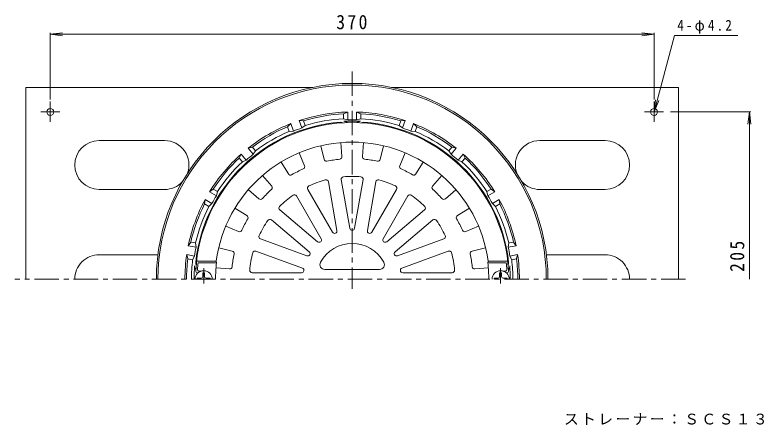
# Model space of a CAD drawing. Units: millimetres, scale not verified. Extents: x -268 to 233, y -346 to 392.
# Drawn here: x -244.7 to 214.3, y 141.1 to 392.4 of the extents above; entities that cross this region are included whole.
import ezdxf

# ---------------------------------------------------------------- set-up
doc = ezdxf.new("R2010")
doc.units = ezdxf.units.MM
doc.header["$LTSCALE"] = 3
doc.linetypes.add('CHAIN1', pattern=[8, 5, -1, 1, -1])
for name, color, linetype, lineweight in [('0-0_通り芯', 3, 'Continuous', 9), ('0-2_仕上', 6, 'Continuous', 9), ('0-4_その他', 7, 'Continuous', 9), ('0-5_寸法', 7, 'Continuous', 9), ('0-A', 2, 'Continuous', 9)]:
    doc.layers.add(name, color=color, linetype=linetype, lineweight=lineweight)
doc.styles.add('ＭＳ ゴシック', font='')
doc.styles.get('ＭＳ ゴシック').set_extended_font_data('MS Gothic')

msp = doc.modelspace()

# ---------------------------------------------------------------- linework, layer by layer
at = {"layer": '0-0_通り芯', "linetype": 'CHAIN1'}
for p, q in [((-38.1, 357.731), (-38.1, 224.652)), ((166.2, 230.445), (-244.747, 230.445))]:
    msp.add_line(p, q, dxfattribs=at)
at = {"layer": '0-0_通り芯'}
for p, q in [((-43.35, 331.809), (-40.85, 332.908)), ((-43.35, 331.809), (-43.35, 328.805)), ((-40.85, 332.908), (-40.85, 328.096)), ((-32.85, 331.809), (-35.35, 332.908)), ((-35.35, 332.908), (-35.35, 328.096)), ((-32.85, 331.809), (-32.85, 328.805)), ((-70.56, 327.669), (-68.914, 323.148)), ((-67.835, 327.492), (-70.56, 327.669)), ((-67.835, 327.492), (-66.808, 324.669)), ((-43.35, 328.805), (-40.85, 328.096)), ((-32.85, 328.805), (-35.35, 328.096)), ((-8.365, 327.492), (-9.392, 324.669)), ((-8.365, 327.492), (-5.64, 327.669)), ((-5.64, 327.669), (-7.286, 323.148)), ((-77.702, 323.901), (-75.729, 325.788)), ((-77.702, 323.901), (-76.675, 321.078)), ((-75.729, 325.788), (-74.083, 321.266)), ((-66.808, 324.669), (-68.914, 323.148)), ((-9.392, 324.669), (-7.286, 323.148)), ((-0.471, 325.788), (-2.117, 321.266)), ((1.502, 323.901), (-0.471, 325.788)), ((1.502, 323.901), (0.474, 321.078)), ((-76.675, 321.078), (-74.083, 321.266)), ((0.474, 321.078), (-2.117, 321.266)), ((-99.234, 311.469), (-101.855, 310.704)), ((-101.855, 310.704), (-98.762, 307.018)), ((-99.234, 311.469), (-97.303, 309.168)), ((-97.303, 309.168), (-98.762, 307.018)), ((23.034, 311.469), (21.103, 309.168)), ((21.103, 309.168), (22.562, 307.018)), ((25.655, 310.704), (22.562, 307.018)), ((23.034, 311.469), (25.655, 310.704)), ((-107.277, 304.72), (-106.069, 307.169)), ((-107.277, 304.72), (-105.346, 302.419)), ((-106.069, 307.169), (-102.975, 303.482)), ((-105.346, 302.419), (-102.975, 303.482)), ((29.869, 307.169), (26.775, 303.482)), ((29.146, 302.419), (26.775, 303.482)), ((31.077, 304.72), (29.146, 302.419)), ((31.077, 304.72), (29.869, 307.169)), ((-123.259, 285.674), (-125.461, 284.058)), ((-123.259, 285.674), (-120.657, 284.172)), ((47.059, 285.674), (44.457, 284.172)), ((47.059, 285.674), (49.261, 284.058)), ((-125.461, 284.058), (-121.293, 281.652)), ((-120.657, 284.172), (-121.293, 281.652)), ((44.457, 284.172), (45.093, 281.652)), ((49.261, 284.058), (45.093, 281.652)), ((-128.509, 276.58), (-128.211, 279.295)), ((-128.509, 276.58), (-125.907, 275.078)), ((-128.211, 279.295), (-124.043, 276.889)), ((-125.907, 275.078), (-124.043, 276.889)), ((52.011, 279.295), (47.843, 276.889)), ((49.707, 275.078), (47.843, 276.889)), ((52.309, 276.58), (49.707, 275.078)), ((52.309, 276.58), (52.011, 279.295)), ((-137.013, 253.217), (-138.529, 250.946)), ((-137.013, 253.217), (-134.054, 252.695)), ((-134.054, 252.695), (-133.79, 250.11)), ((57.854, 252.695), (57.59, 250.11)), ((60.812, 253.217), (57.854, 252.695)), ((60.812, 253.217), (62.329, 250.946)), ((-138.529, 250.946), (-133.79, 250.11)), ((62.329, 250.946), (57.59, 250.11)), ((-138.836, 242.877), (-139.484, 245.529)), ((-139.484, 245.529), (-134.745, 244.694)), ((-135.877, 242.355), (-134.745, 244.694)), ((63.284, 245.529), (58.545, 244.694)), ((59.677, 242.355), (58.545, 244.694)), ((62.636, 242.877), (63.284, 245.529)), ((-138.836, 242.877), (-135.877, 242.355)), ((62.636, 242.877), (59.677, 242.355))]:
    msp.add_line(p, q, dxfattribs=at)
for centre, radius, start, end in [((-38.1, 230.445), 120, 0, 180), ((-38.1, 230.445), 119, 0, 180), ((-38.1, 230.445), 102.5, 91.53738, 108.46262), ((-38.1, 230.445), 101.5, 92.9649, 107.0351), ((-38.1, 230.445), 102.5, 71.53738, 88.46262), ((-38.1, 230.445), 101.5, 72.9649, 87.0351), ((-38.1, 230.445), 96.44, 94.2963, 173.85643), ((-38.1, 230.445), 98.5, 93.05528, 106.94472), ((-45.1, 323.623), 3, 62.38545, 94.29623), ((-38.1, 230.445), 96.904, 86.94778, 93.05222), ((-43.1, 324.216), 3, 46.72815, 93.05215), ((-38.1, 230.445), 97.69, 88.38689, 91.61311), ((-33.1, 324.216), 3, 86.94785, 133.27167), ((-38.1, 230.445), 98.5, 73.05528, 86.94472), ((-31.1, 323.623), 3, 85.70377, 117.61455), ((-38.1, 230.445), 96.44, 6.14357, 85.7037), ((-38.1, 230.445), 102.5, 111.5374, 128.46263), ((-38.1, 230.445), 101.5, 112.96489, 127.03508), ((-38.1, 230.445), 97.69, 108.38689, 111.61311), ((-38.1, 230.445), 97.69, 68.38689, 71.61311), ((-38.1, 230.445), 102.5, 51.53738, 68.46262), ((-38.1, 230.445), 101.5, 52.9649, 67.0351), ((-38.1, 230.445), 98.5, 113.05528, 126.94472), ((-38.1, 230.445), 98.5, 53.05528, 66.94472), ((-38.1, 230.445), 102.5, 131.53738, 148.46262), ((-38.1, 230.445), 101.5, 132.9649, 147.0351), ((-38.1, 230.445), 97.69, 128.3869, 131.61313), ((-38.1, 230.445), 97.69, 48.38689, 51.61311), ((-38.1, 230.445), 102.5, 31.53738, 48.46262), ((-38.1, 230.445), 101.5, 32.9649, 47.0351), ((-38.1, 230.445), 98.5, 133.05528, 146.94472), ((-38.1, 230.445), 98.5, 33.05528, 46.94472), ((-38.1, 230.445), 97.69, 148.38689, 151.61311), ((-38.1, 230.445), 97.69, 28.38689, 31.61311), ((-38.1, 230.445), 102.5, 151.53738, 168.46262), ((-38.1, 230.445), 101.5, 152.9649, 167.0351), ((-38.1, 230.445), 102.5, 11.53738, 28.46262), ((-38.1, 230.445), 101.5, 12.9649, 27.0351), ((-38.1, 230.445), 98.5, 153.05528, 166.94472), ((-38.1, 230.445), 98.5, 13.05528, 26.94472), ((-38.1, 230.445), 97.69, 168.38689, 171.61311), ((-38.1, 230.445), 97.69, 8.38689, 11.61311), ((-38.1, 230.445), 102.5, 171.53738, 180), ((-38.1, 230.445), 102.5, 0, 8.46262), ((-38.1, 230.445), 101.5, 172.9649, 180), ((-38.1, 230.445), 98.5, 173.05528, 180), ((-131.004, 240.445), 3, 173.85641, 205.76682), ((54.804, 240.445), 3, 334.23332, 6.14359), ((-38.1, 230.445), 98.5, 0, 6.94472), ((-38.1, 230.445), 101.5, 0, 7.0351), ((-38.1, 230.445), 96.904, 175.11282, 180), ((-131.662, 238.445), 3, 175.11273, 221.43713), ((55.462, 238.445), 3, 318.56358, 4.88727), ((-38.1, 230.445), 96.904, 0, 4.88718)]:
    msp.add_arc(centre, radius, start, end, dxfattribs=at)
at = {"layer": '0-2_仕上'}
for p, q in [((-55.356, 303.904), (-57.31, 312.219)), ((-44.388, 305.641), (-45.1, 314.153)), ((-31.812, 305.641), (-31.1, 314.153)), ((-20.844, 303.904), (-18.89, 312.219)), ((-67.317, 300.018), (-70.625, 307.893)), ((-8.883, 300.018), (-5.575, 307.893)), ((-77.212, 294.976), (-81.639, 302.281)), ((1.012, 294.976), (5.439, 302.281)), ((-87.386, 287.584), (-92.965, 294.052)), ((11.186, 287.584), (16.765, 294.052)), ((-52.678, 290.085), (-47.42, 260.265)), ((-44.799, 291.474), (-39.541, 261.654)), ((-31.401, 291.474), (-36.659, 261.654)), ((-23.522, 290.085), (-28.78, 260.265)), ((-95.239, 279.731), (-101.707, 285.31)), ((-65.268, 285.502), (-50.129, 259.279)), ((-10.932, 285.502), (-26.071, 259.279)), ((19.039, 279.731), (25.507, 285.31)), ((-72.197, 281.502), (-57.057, 255.279)), ((-4.003, 281.502), (-19.143, 255.279)), ((-102.631, 269.557), (-109.936, 273.984)), ((-82.461, 272.89), (-59.265, 253.426)), ((6.261, 272.889), (-16.935, 253.426)), ((26.431, 269.557), (33.735, 273.984)), ((-87.603, 266.761), (-64.408, 247.298)), ((11.403, 266.761), (-11.792, 247.298)), ((-107.672, 259.662), (-115.548, 262.97)), ((31.472, 259.662), (39.348, 262.97)), ((-94.302, 255.158), (-65.849, 244.801)), ((18.102, 255.158), (-10.351, 244.801)), ((-111.559, 247.702), (-119.874, 249.655)), ((35.359, 247.702), (43.674, 249.655)), ((-97.039, 247.64), (-68.585, 237.284)), ((20.838, 247.64), (-7.615, 237.284)), ((-121.377, 241.445), (-133.468, 241.445)), ((-121.233, 240.445), (-132.473, 240.445)), ((-121.377, 241.445), (-121.233, 240.445)), ((45.177, 241.445), (45.033, 240.445)), ((45.033, 240.445), (56.273, 240.445)), ((45.177, 241.445), (57.268, 241.445)), ((-132.5, 234.445), (-132.944, 234.445)), ((-130.701, 235.445), (-131.982, 235.445)), ((-113.296, 236.733), (-121.541, 237.423)), ((-99.365, 234.445), (-69.086, 234.445)), ((-21.367, 236.445), (-54.833, 236.445)), ((23.165, 234.445), (-7.114, 234.445)), ((37.096, 236.733), (45.341, 237.423)), ((54.501, 235.445), (55.782, 235.445)), ((56.3, 234.445), (56.744, 234.445))]:
    msp.add_line(p, q, dxfattribs=at)
at = {"layer": '0-2_仕上', "color": 4}
for p, q in [((-128.5, 234.445), (-129.7, 234.445)), ((-129.7, 232.045), (-129.7, 234.445)), ((-128.5, 232.045), (-128.5, 234.445)), ((52.3, 234.445), (53.5, 234.445)), ((52.3, 232.045), (52.3, 234.445)), ((53.5, 232.045), (53.5, 234.445)), ((-130.7, 231.045), (-133.1, 231.045)), ((-133.1, 231.045), (-133.1, 230.445)), ((54.5, 231.045), (56.9, 231.045)), ((56.9, 231.045), (56.9, 230.445))]:
    msp.add_line(p, q, dxfattribs=at)
at = {"layer": '0-2_仕上', "color": 4, "linetype": 'CHAIN1'}
for p, q in [((-129.1, 237.257), (-129.1, 227.752)), ((52.9, 237.257), (52.9, 227.752))]:
    msp.add_line(p, q, dxfattribs=at)
at = {"layer": '0-2_仕上', "color": 4}
for points in [[(-127.5, 231.045), (-125.1, 231.045), (-125.1, 230.445)], [(51.3, 231.045), (48.9, 231.045), (48.9, 230.445)]]:
    msp.add_lwpolyline(points, dxfattribs=at)
at = {"layer": '0-2_仕上'}
for centre, radius, start, end in [((-38.1, 230.445), 96, 3.02365, 176.97635), ((-38.1, 230.445), 84, 7.52461, 172.47539), ((-53.896, 304.247), 1.5, 193.21939, 282.08093), ((-38.1, 230.445), 73.973, 95.91899, 102.08099), ((-45.883, 305.516), 1.5, 275.91875, 4.78029), ((-30.317, 305.516), 1.5, 175.21939, 264.08093), ((-38.1, 230.445), 73.973, 77.91899, 84.08099), ((-22.304, 304.247), 1.5, 257.91875, 346.78029), ((-68.7, 299.437), 1.5, 293.91875, 22.78029), ((-7.5, 299.437), 1.5, 157.21939, 246.08093), ((-75.929, 295.753), 1.5, 211.21939, 300.08093), ((-38.1, 230.445), 73.973, 113.91899, 120.08099), ((-38.1, 230.445), 73.973, 59.91899, 66.08099), ((-0.271, 295.753), 1.5, 239.91875, 328.78029), ((-38.1, 230.445), 63.011, 105.1299, 114.8701), ((-54.155, 289.824), 1.5, 9.99998, 105.12988), ((-43.322, 291.734), 1.5, 94.87025, 190), ((-38.1, 230.445), 63.011, 85.1299, 94.8701), ((-32.878, 291.734), 1.5, 349.99998, 85.12988), ((-22.045, 289.824), 1.5, 74.87025, 170), ((-38.1, 230.445), 63.011, 65.1299, 74.8701), ((-38.1, 230.445), 73.973, 131.91899, 138.08099), ((-88.522, 286.604), 1.5, 311.91875, 40.78029), ((-63.969, 286.252), 1.5, 114.87025, 210), ((-12.231, 286.252), 1.5, 329.99998, 65.12988), ((12.322, 286.604), 1.5, 139.21939, 228.08093), ((-38.1, 230.445), 73.973, 41.91899, 48.08099), ((-38.1, 230.445), 63.011, 125.1299, 134.8701), ((-73.496, 280.752), 1.5, 29.99998, 125.12988), ((-2.704, 280.752), 1.5, 54.87025, 150), ((-38.1, 230.445), 63.011, 45.1299, 54.8701), ((-94.259, 280.867), 1.5, 229.21939, 318.08093), ((18.059, 280.867), 1.5, 221.91875, 310.78029), ((-81.497, 274.039), 1.5, 134.87025, 230), ((5.296, 274.039), 1.5, 309.99998, 45.12988), ((-38.1, 230.445), 73.973, 149.91899, 156.08099), ((-103.408, 268.274), 1.5, 329.91875, 58.78029), ((-38.1, 230.445), 63.011, 145.1299, 154.8701), ((-88.567, 265.612), 1.5, 49.99998, 145.12988), ((12.367, 265.612), 1.5, 34.87025, 130), ((-38.1, 230.445), 63.011, 25.1299, 34.8701), ((27.208, 268.274), 1.5, 121.21939, 210.08093), ((-38.1, 230.445), 73.973, 23.91899, 30.08099), ((-107.092, 261.045), 1.5, 247.21939, 336.08093), ((-93.789, 256.567), 1.5, 154.87025, 250), ((-48.861, 260.011), 1.464, 210, 9.99986), ((-38.1, 261.908), 1.464, 190, 349.99986), ((-27.339, 260.011), 1.464, 170, 329.99986), ((17.589, 256.567), 1.5, 289.99998, 25.12988), ((30.892, 261.045), 1.5, 203.91875, 292.78029), ((-58.324, 254.547), 1.464, 230, 29.99986), ((-17.876, 254.547), 1.464, 150, 309.99986), ((-38.1, 230.445), 22, 28.27377, 151.72623), ((-38.1, 230.445), 73.973, 167.91901, 174.08101), ((-111.902, 246.241), 1.5, 347.91907, 76.78061), ((-38.1, 230.445), 63.011, 165.1299, 174.8701), ((-97.552, 246.231), 1.5, 69.99998, 165.12988), ((-65.348, 246.177), 1.464, 250, 49.99986), ((-10.852, 246.177), 1.464, 130, 289.99986), ((21.352, 246.23), 1.5, 14.87025, 110), ((-38.1, 230.445), 63.011, 5.1299, 14.8701), ((35.702, 246.241), 1.5, 103.21939, 192.08093), ((-38.1, 230.445), 73.973, 5.91899, 12.08099), ((-65.753, 230.445), 67.5, 171.48038, 174.82346), ((-38.1, 230.445), 83.732, 173.14087, 180), ((-54.833, 239.445), 3, 151.7262, 270), ((-21.367, 239.445), 3, 270, 28.2738), ((-38.1, 230.445), 83.732, 0, 6.85913), ((-10.447, 230.445), 67.5, 5.17654, 8.51962), ((-132.944, 235.445), 1, 176.41666, 270), ((-131.982, 236.445), 1, 174.8239, 270), ((-113.171, 238.228), 1.5, 265.21971, 354.08125), ((-99.365, 235.945), 1.5, 174.87025, 270), ((-69.086, 235.909), 1.464, 270, 69.99986), ((-7.114, 235.908), 1.464, 110, 269.99986), ((23.165, 235.945), 1.5, 269.99998, 5.12988), ((36.971, 238.228), 1.5, 185.91875, 274.78029), ((55.782, 236.445), 1, 270, 5.1761), ((56.744, 235.445), 1, 270, 3.58334)]:
    msp.add_arc(centre, radius, start, end, dxfattribs=at)
at = {"layer": '0-2_仕上', "color": 4}
for centre, radius, start, end in [((-129.1, 230.445), 5.25, 0, 180), ((52.9, 230.445), 5.25, 0, 180), ((-130.7, 232.045), 1, 270, 0), ((-127.5, 232.045), 1, 180, 270), ((51.3, 232.045), 1, 270, 0), ((54.5, 232.045), 1, 180, 270)]:
    msp.add_arc(centre, radius, start, end, dxfattribs=at)
at = {"layer": '0-4_その他'}
for p, q in [((-223.1, 380.528), (-215.664, 381.507)), ((-223.1, 381.428), (-223.1, 340.626)), ((146.9, 380.528), (139.464, 381.507)), ((146.9, 381.428), (146.9, 340.626)), ((-223.1, 380.528), (146.9, 380.528)), ((-223.1, 380.528), (-215.664, 379.549)), ((146.9, 380.528), (139.464, 379.549)), ((206.234, 332.945), (156.991, 332.945)), ((205.334, 332.945), (206.313, 325.509))]:
    msp.add_line(p, q, dxfattribs=at)
msp.add_lwpolyline([(205.334, 230.445), (205.334, 332.945), (204.355, 325.509)], dxfattribs=at)
at = {"layer": '0-5_寸法'}
for p, q in [((146.9, 332.945), (159.428, 379.7)), ((159.428, 379.7), (198.208, 379.7)), ((146.9, 332.945), (147.879, 340.381)), ((146.9, 332.945), (149.77, 339.874))]:
    msp.add_line(p, q, dxfattribs=at)
at = {"layer": '0-A'}
for p, q in [((-238.1, 347.945), (-238.1, 230.445)), ((-238.1, 347.945), (-62.467, 347.945)), ((-13.733, 347.945), (161.9, 347.945)), ((161.9, 347.945), (161.9, 230.445)), ((-223.1, 339.353), (-223.1, 326.797)), ((146.9, 339.353), (146.9, 326.797)), ((-228.914, 332.945), (-217.165, 332.945)), ((152.714, 332.945), (140.965, 332.945)), ((-193.1, 315.445), (-153.1, 315.445)), ((116.9, 315.445), (76.9, 315.445)), ((-193.1, 285.445), (-153.1, 285.445)), ((116.9, 285.445), (76.9, 285.445)), ((-193.1, 245.445), (-157.159, 245.445)), ((116.9, 245.445), (80.959, 245.445))]:
    msp.add_line(p, q, dxfattribs=at)
for centre in [(-223.1, 332.945), (146.9, 332.945)]:
    msp.add_circle(centre, 2.1, dxfattribs=at)
for centre, start, end in [((-193.1, 300.445), 90, 270), ((-153.1, 300.445), 340.71249, 90), ((76.9, 300.445), 90, 199.28751), ((116.9, 300.445), 270, 90), ((-153.1, 300.445), 270, 316.62999), ((76.9, 300.445), 223.36961, 270), ((-193.1, 230.445), 90, 180.00018), ((116.9, 230.445), 359.99982, 90)]:
    msp.add_arc(centre, 15, start, end, dxfattribs=at)

# ---------------------------------------------------------------- texts
at = {"layer": '0-4_その他', "color": 2, "insert": (-47.85, 383.528), "char_height": 8.798, "attachment_point": 7, "style": 'ＭＳ ゴシック'}
msp.add_mtext('\\T1.27;\\W0.9;370', dxfattribs=at)
at = {"layer": '0-4_その他', "color": 2, "insert": (202.334, 234.957), "char_height": 8.798, "attachment_point": 7, "rotation": 90, "style": 'ＭＳ ゴシック'}
msp.add_mtext('\\T1.27;\\W0.9;205', dxfattribs=at)
at = {"layer": '0-5_寸法', "char_height": 6.598, "attachment_point": 7, "style": 'ＭＳ ゴシック'}
for s, insert in [('\\T1.32;\\W0.9;4-φ4.2', (161.154, 380.985)), ('\\T1.17;ストレーナー：ＳＣＳ１３', (91.728, 141.146))]:
    msp.add_mtext(s, dxfattribs=dict(at, insert=insert))

doc.saveas('drawing.dxf')
